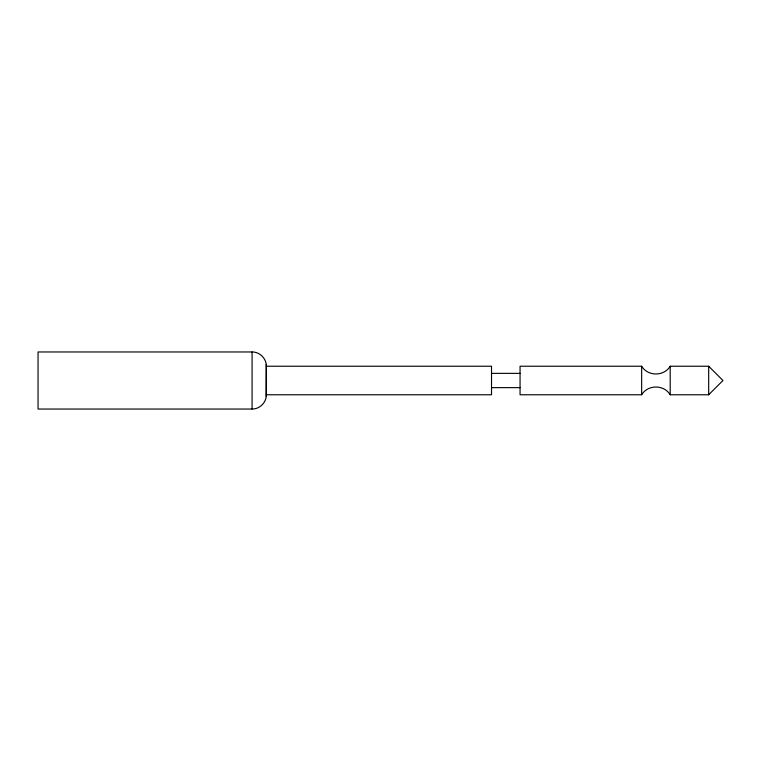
<?xml version="1.0" encoding="UTF-8"?>
<svg xmlns="http://www.w3.org/2000/svg" width="761" height="761" viewBox="0 0 761 761"><rect width="100%" height="100%" fill="white"/><g stroke="black" fill="none" stroke-linecap="round" stroke-linejoin="round"><path stroke-width="1.14" d="M266.226 396.633L266.35 366.231C266.512 358.602 259.71 351.801 252.081 351.963L38.05 351.963L38.05 409.038L252.081 409.038C259.035 409.152 265.427 403.539 266.226 396.633L266.226 364.367M641.656 394.769C647.849 384.448 663.992 384.448 670.194 394.769L708.681 394.769L722.95 380.5L708.681 366.231L670.194 366.231C663.992 376.552 647.849 376.552 641.656 366.231L520.058 366.231L520.058 394.769L641.656 394.769L641.656 366.231M266.35 366.231L491.52 366.231L491.52 394.769L266.35 394.769M491.52 373.366L520.058 373.366M491.52 387.634L520.058 387.634M708.681 366.231L708.681 394.769M670.194 366.231L670.194 394.769M252.081 351.963L252.081 409.038"/></g></svg>
